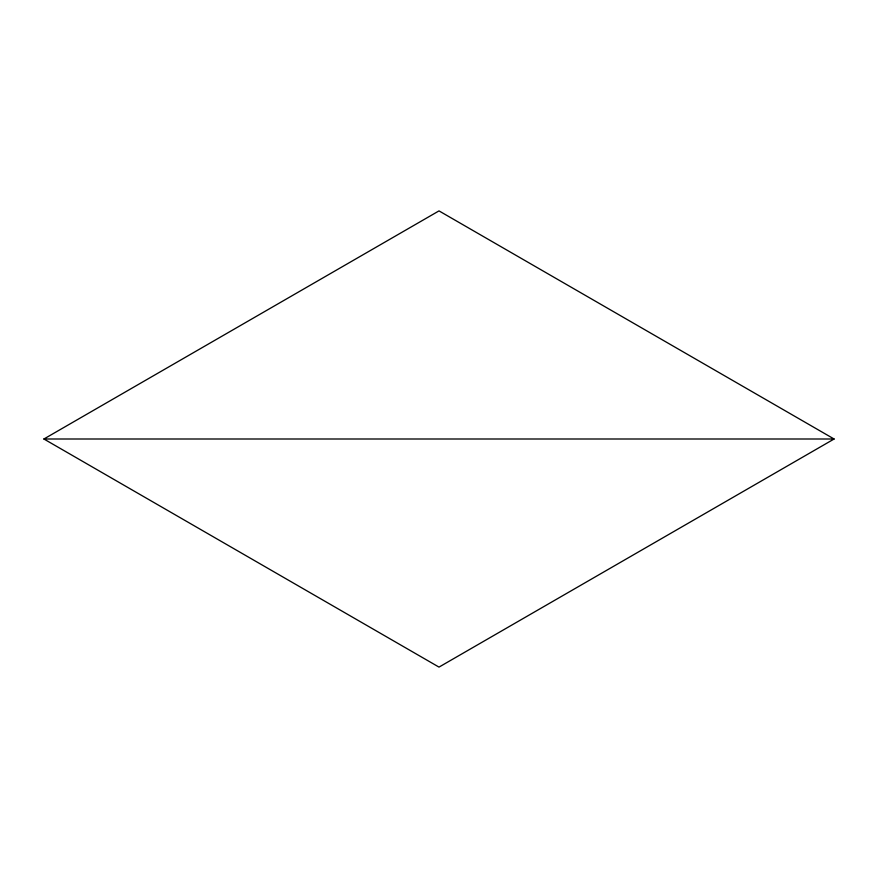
<?xml version="1.0" encoding="UTF-8"?>
<svg xmlns="http://www.w3.org/2000/svg" width="878" height="878" viewBox="0 0 878 878"><rect width="100%" height="100%" fill="white"/><g stroke="black" fill="none" stroke-linecap="round" stroke-linejoin="round"><path stroke-width="1.32" d="M43.9 439L439 210.896L834.1 439L439 667.104L43.9 439L834.1 439"/></g></svg>
